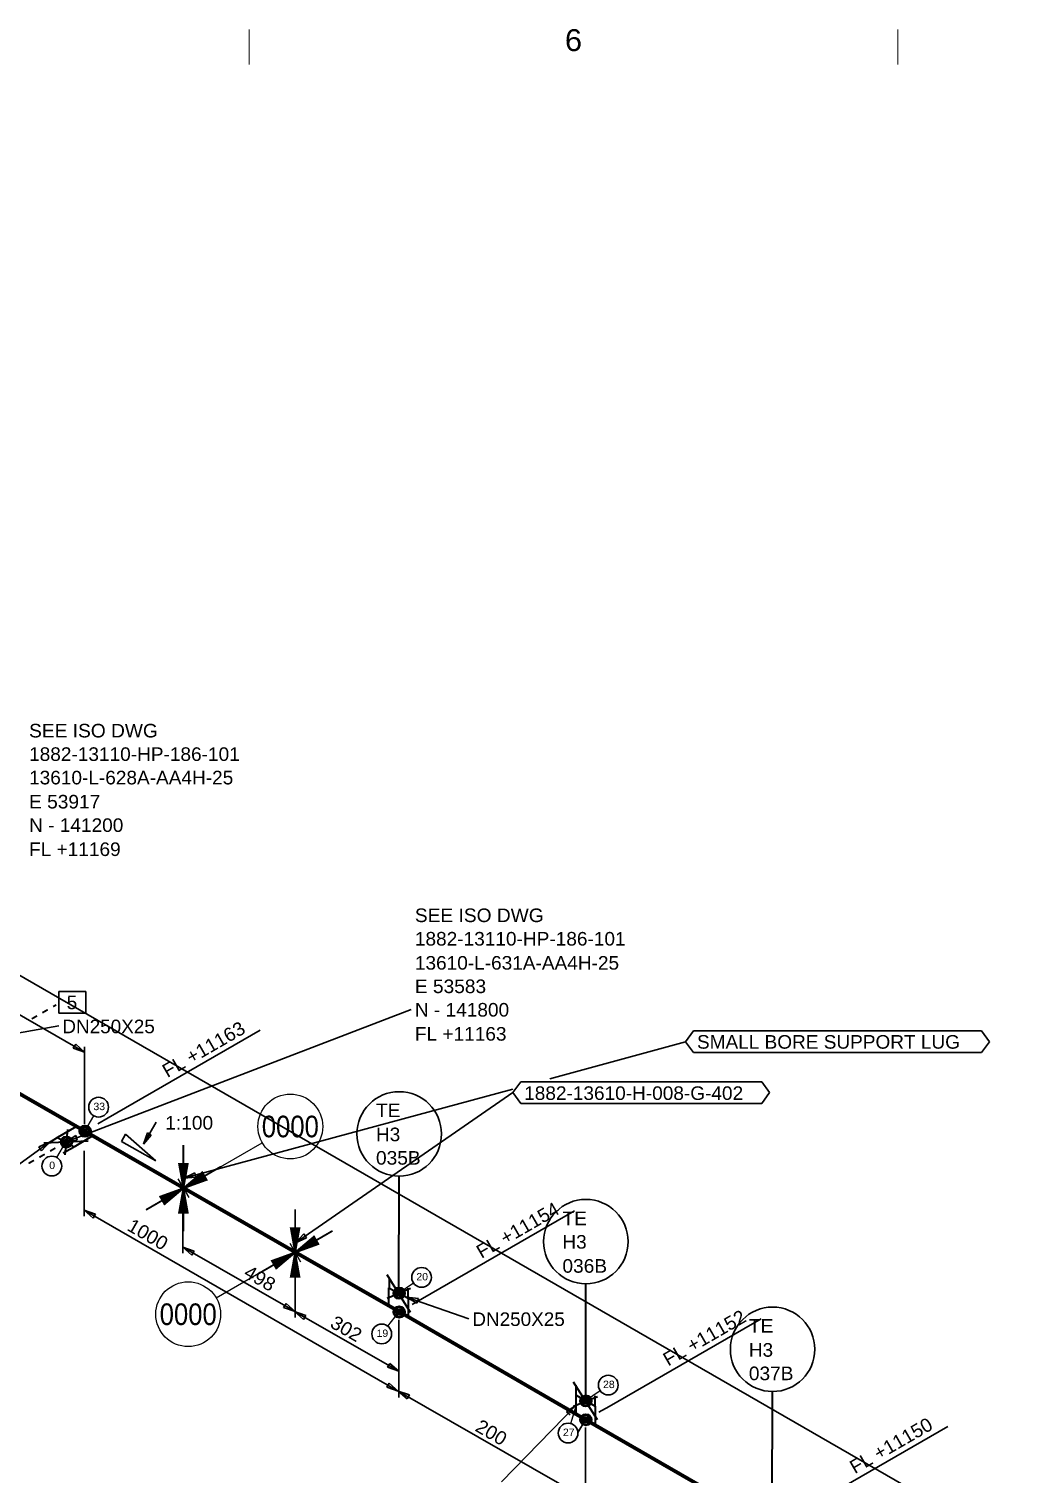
# Model space of a CAD drawing. Header units: inches. Extents: x 18 to 823, y 11 to 584.
# Drawn here: x 171.2 to 330.6, y 348.9 to 582.9 of the extents above; entities that cross this region are included whole.
import ezdxf
from ezdxf.enums import TextEntityAlignment as Align

# ---------------------------------------------------------------- set-up
doc = ezdxf.new("R2010")
doc.units = ezdxf.units.IN
doc.header["$MEASUREMENT"] = 0
for name, color, linetype in [('ACESP3D', 7, 'Continuous'), ('AD1', 7, 'Continuous'), ('AD2', 7, 'Continuous'), ('BG 0 -1', 7, 'Continuous'), ('DIMLINES', 7, 'Continuous'), ('DIMTEXT', 7, 'Continuous'), ('FITTINGS', 7, 'Continuous'), ('FRAME', 7, 'Continuous'), ('ISOTEXT', 7, 'Continuous'), ('NODE', 7, 'Continuous'), ('PIPE', 7, 'Continuous'), ('SUPP', 7, 'Continuous'), ('WELDS', 7, 'Continuous')]:
    doc.layers.add(name, color=color, linetype=linetype)
doc.styles.add('Arial', font='arial.ttf')

msp = doc.modelspace()

# ---------------------------------------------------------------- linework, layer by layer
for centre in [(196.2, 395.2), (214.3, 384.8)]:
    msp.add_circle(centre, 0.25)
at = {"layer": 'ACESP3D', "color": 5, "const_width": 0.6}
for points in [[(196.3, 395.2), (180.3, 404.4)], [(214.4, 384.8), (196.3, 395.2)], [(231.2, 375.2), (214.4, 384.8)]]:
    msp.add_lwpolyline(points, dxfattribs=at)
at = {"layer": 'AD1', "color": 7, "linetype": 'Continuous', "lineweight": 30}
for p, q in [((180.12, 391.64), (181.96, 391)), ((181.56, 390.36), (180.12, 391.64)), ((196.12, 385.64), (197.96, 385)), ((197.56, 384.36), (196.12, 385.64)), ((214.2, 375.24), (216.04, 374.6)), ((215.64, 373.96), (214.2, 375.24)), ((231, 362.36), (232.84, 361.72)), ((232.44, 361.08), (231, 362.36))]:
    msp.add_line(p, q, dxfattribs=at)
at = {"layer": 'AD2', "color": 7, "linetype": 'Continuous', "lineweight": 30}
for p, q in [((180.2, 417.24), (178.36, 417.88)), ((178.76, 418.52), (180.2, 417.24)), ((214.28, 375.24), (212.44, 375.88)), ((212.84, 376.52), (214.28, 375.24)), ((231.08, 365.56), (229.24, 366.2)), ((229.64, 366.84), (231.08, 365.56)), ((231, 362.36), (229.16, 363)), ((229.56, 363.64), (231, 362.36))]:
    msp.add_line(p, q, dxfattribs=at)
at = {"layer": 'BG 0 -1', "color": 7, "linetype": 'Continuous', "lineweight": 9}
for p, q in [((206.83, 577.17), (206.83, 582.83)), ((311.95, 577.17), (311.95, 582.83))]:
    msp.add_line(p, q, dxfattribs=at)
at = {"layer": 'DIM', "color": 7, "linetype": 'Continuous', "lineweight": 30}
for p, q in [((184.04, 406.6), (208.66, 420.8)), ((234.92, 377.32), (259.54, 391.52)), ((265.16, 359.88), (289.78, 374.08)), ((295.4, 342.44), (320.02, 356.64))]:
    msp.add_line(p, q, dxfattribs=at)
at = {"layer": 'DIMLINES', "color": 7, "linetype": 'Continuous', "lineweight": 30}
for p, q in [((178.36, 417.88), (178.76, 418.52)), ((180.2, 418.12), (180.2, 405.56)), ((182.36, 405.64), (184.04, 406.6)), ((180.12, 390.68), (180.12, 401.24)), ((181.96, 391), (181.56, 390.36)), ((196.12, 384.68), (196.12, 392.04)), ((197.96, 385), (197.56, 384.36)), ((214.28, 374.28), (214.28, 381.64)), ((233.24, 376.36), (234.92, 377.32)), ((212.44, 375.88), (212.84, 376.52)), ((216.04, 374.6), (215.64, 373.96)), ((231.08, 361.32), (231.08, 373.88)), ((229.24, 366.2), (229.64, 366.84)), ((229.16, 363), (229.56, 363.64)), ((232.84, 361.72), (232.44, 361.08)), ((263.48, 358.92), (265.16, 359.88)), ((261.32, 343.88), (261.32, 356.44))]:
    msp.add_line(p, q, dxfattribs=at)
at = {"layer": 'DL', "color": 7, "linetype": 'Continuous', "lineweight": 30}
for p, q in [((72.44, 485.72), (523.88, 225.56)), ((159.96, 428.84), (180.2, 417.24)), ((180.12, 391.64), (231, 362.36)), ((196.12, 385.64), (214.28, 375.24)), ((214.2, 375.24), (231.08, 365.56)), ((231, 362.36), (261.24, 345))]:
    msp.add_line(p, q, dxfattribs=at)
at = {"layer": 'FITTINGS', "color": 2, "linetype": 'Continuous', "lineweight": 35}
for p, q in [((178.9, 405.2), (175.8, 403.4)), ((180.2, 404.4), (178.9, 405.2)), ((175.8, 403.4), (174.2, 402.4)), ((175.8, 403.4), (178.5, 401.9)), ((178.5, 401.9), (181.5, 403.7)), ((181.5, 403.7), (180.2, 404.4)), ((178.4, 401.8), (176.7, 400.9)), ((229.6, 379), (229.6, 380.7)), ((229.5, 376), (229.5, 379.1)), ((229.5, 379.1), (232.6, 377.4)), ((232.6, 377.4), (232.6, 379)), ((232.6, 377.4), (232.6, 374.2)), ((231.1, 375.1), (229.5, 376)), ((232.6, 374.2), (231.1, 375.1)), ((259.8, 361.6), (259.8, 363.3)), ((259.8, 358.6), (259.8, 361.7)), ((259.8, 361.7), (262.9, 359.9)), ((262.9, 359.9), (262.9, 361.6)), ((261.4, 357.7), (259.8, 358.6)), ((262.9, 359.9), (262.9, 356.8)), ((262.9, 356.8), (261.4, 357.7))]:
    msp.add_line(p, q, dxfattribs=at)
at = {"layer": 'FRAME', "color": 2, "linetype": 'Continuous', "lineweight": 30}
for p, q in [((186.2, 402.76), (186.84, 403.96)), ((191.72, 399.64), (186.2, 402.76)), ((186.84, 403.96), (191.72, 399.64))]:
    msp.add_line(p, q, dxfattribs=at)
at = {"layer": 'INSTNO', "color": 7, "linetype": 'Continuous', "lineweight": 35}
for p, q in [((231.1, 378.2), (231.14, 397.16)), ((261.4, 360.7), (261.4, 379.72)), ((291.6, 343.3), (291.63, 362.28))]:
    msp.add_line(p, q, dxfattribs=at)
at = {"layer": 'INSTNO', "color": 4, "linetype": 'Continuous', "lineweight": 30}
for centre in [(231.16, 404), (261.4, 386.56), (291.64, 369.12)]:
    msp.add_circle(centre, 6.84, dxfattribs=at)
at = {"layer": 'ISOTEXT', "color": 7, "linetype": 'Continuous', "lineweight": 30}
for p, q in [((177.08, 402.68), (233.08, 424.12)), ((162.84, 419.16), (176.01, 421.48)), ((255.56, 412.92), (277.56, 418.92)), ((278.84, 420.68), (277.56, 418.92)), ((277.56, 418.92), (278.84, 417.16)), ((325.48, 420.68), (278.84, 420.68)), ((326.76, 418.92), (325.48, 420.68)), ((325.48, 417.16), (326.76, 418.92)), ((278.84, 417.16), (325.48, 417.16)), ((250.84, 412.44), (249.56, 410.68)), ((289.88, 412.44), (250.84, 412.44)), ((291.16, 410.68), (289.88, 412.44)), ((196.28, 396.84), (249.56, 411.24)), ((214.36, 386.36), (249.56, 410.68)), ((249.56, 410.68), (250.84, 408.92)), ((289.88, 408.92), (291.16, 410.68)), ((250.84, 408.92), (289.88, 408.92)), ((189.72, 402.36), (191.8, 405.88)), ((162.17, 393.67), (174.52, 402.68)), ((172.76, 401.88), (174.52, 402.68)), ((174.52, 402.68), (173.24, 401.24)), ((177.08, 402.68), (178.76, 403.72)), ((179, 403), (177.08, 402.68)), ((178.76, 403.72), (179, 403)), ((189.72, 402.36), (190.36, 404.2)), ((191, 403.8), (189.72, 402.36)), ((190.36, 404.2), (191, 403.8)), ((173.24, 401.24), (172.76, 401.88)), ((196.28, 396.84), (198.04, 397.72)), ((198.2, 397), (196.28, 396.84)), ((198.04, 397.72), (198.2, 397)), ((214.36, 386.36), (215.72, 387.8)), ((216.12, 387.16), (214.36, 386.36)), ((215.72, 387.8), (216.12, 387.16)), ((232.36, 377.56), (242.44, 374.04)), ((232.36, 377.56), (234.28, 377.32)), ((234.04, 376.6), (232.36, 377.56)), ((234.28, 377.32), (234.04, 376.6)), ((247.72, 347.64), (259.88, 360.12)), ((258.28, 359), (259.88, 360.12)), ((258.84, 358.52), (258.28, 359)), ((260.12, 355.64), (261.32, 357.72))]:
    msp.add_line(p, q, dxfattribs=at)
at = {"layer": 'ITEMPOS', "color": 7, "linetype": 'Continuous', "lineweight": 30}
for p, q in [((180.41, 427.08), (176.01, 427.08)), ((176.01, 427.08), (176.01, 423.56)), ((180.41, 423.56), (180.41, 427.08)), ((176.01, 423.56), (180.41, 423.56))]:
    msp.add_line(p, q, dxfattribs=at)
at = {"layer": 'NODE', "color": 7}
for p, q in [((196.2, 395.2), (208.97, 402.58)), ((214.3, 384.8), (201.53, 377.42))]:
    msp.add_line(p, q, dxfattribs=at)
at = {"layer": 'NODE', "color": 6}
for centre in [(213.52, 405.2), (196.98, 374.8)]:
    msp.add_circle(centre, 5.25, dxfattribs=at)
at = {"layer": 'PIPE', "color": 2, "const_width": 0.3}
for points in [[(173.36, 423.62), (174.23, 424.12)], [(175.1, 424.61), (175.6, 424.9)], [(171.63, 422.63), (172.5, 423.12)], [(177.2, 402.7), (176.33, 402.2)], [(173.73, 400.71), (172.86, 400.21)], [(175.46, 401.71), (174.6, 401.21)], [(171.99, 399.72), (171.12, 399.22)]]:
    msp.add_lwpolyline(points, dxfattribs=at)
at = {"layer": 'PIPE', "color": 5, "const_width": 0.6}
for points in [[(180.3, 404.4), (160.1, 416)], [(261.4, 357.7), (231.2, 375.2)], [(291.6, 340.3), (261.4, 357.7)]]:
    msp.add_lwpolyline(points, dxfattribs=at)
at = {"layer": 'SUPP', "color": 7}
for p, q in [((197.6, 396), (194.8, 394.4)), ((195.32, 396.71), (197.08, 393.69)), ((213.42, 386.31), (215.18, 383.29)), ((215.7, 385.6), (212.9, 384))]:
    msp.add_line(p, q, dxfattribs=at)
at = {"layer": 'SUPP', "color": 4, "const_width": 0.3}
for points in [[(196.2, 395.45), (196.2, 402.2)], [(196.42, 395.33), (202.26, 398.7)], [(195.98, 395.08), (190.14, 391.7)], [(196.2, 394.95), (196.2, 388.2)], [(214.3, 385.05), (214.3, 391.8)], [(214.52, 384.92), (220.36, 388.3)], [(214.08, 384.67), (208.24, 381.3)], [(214.3, 384.55), (214.3, 377.8)]]:
    msp.add_lwpolyline(points, dxfattribs=at)
for points in [[(196.2, 395.2), (196.9, 399.14), (195.5, 399.14), (196.2, 395.2)], [(196.2, 395.73), (196.76, 398.88), (195.64, 398.88), (196.2, 395.73)], [(196.2, 395.2), (199.96, 396.56), (199.26, 397.78), (196.2, 395.2)], [(196.2, 396.25), (196.62, 398.61), (195.78, 398.61), (196.2, 396.25)], [(196.2, 396.78), (196.48, 398.35), (195.92, 398.35), (196.2, 396.78)], [(196.2, 397.3), (196.34, 398.09), (196.06, 398.09), (196.2, 397.3)], [(196.2, 395.2), (192.44, 393.84), (193.14, 392.62), (196.2, 395.2)], [(196.2, 395.2), (195.5, 391.26), (196.9, 391.26), (196.2, 395.2)], [(196.2, 394.67), (195.64, 391.52), (196.76, 391.52), (196.2, 394.67)], [(196.65, 395.46), (199.66, 396.55), (199.1, 397.52), (196.65, 395.46)], [(197.11, 395.73), (199.37, 396.54), (198.95, 397.27), (197.11, 395.73)], [(197.56, 395.99), (199.07, 396.53), (198.79, 397.02), (197.56, 395.99)], [(198.02, 396.25), (198.77, 396.52), (198.63, 396.77), (198.02, 396.25)], [(195.75, 394.94), (192.74, 393.85), (193.3, 392.88), (195.75, 394.94)], [(195.29, 394.67), (193.03, 393.86), (193.45, 393.13), (195.29, 394.67)], [(194.84, 394.41), (193.33, 393.87), (193.61, 393.38), (194.84, 394.41)], [(194.38, 394.15), (193.63, 393.88), (193.77, 393.63), (194.38, 394.15)], [(196.2, 394.15), (195.78, 391.79), (196.62, 391.79), (196.2, 394.15)], [(196.2, 393.62), (195.92, 392.05), (196.48, 392.05), (196.2, 393.62)], [(196.2, 393.1), (196.06, 392.31), (196.34, 392.31), (196.2, 393.1)], [(214.3, 384.8), (215, 388.74), (213.6, 388.74), (214.3, 384.8)], [(214.3, 385.33), (214.86, 388.48), (213.74, 388.48), (214.3, 385.33)], [(214.3, 384.8), (218.06, 386.16), (217.36, 387.38), (214.3, 384.8)], [(214.3, 385.85), (214.72, 388.21), (213.88, 388.21), (214.3, 385.85)], [(214.3, 386.38), (214.58, 387.95), (214.02, 387.95), (214.3, 386.38)], [(214.3, 386.9), (214.44, 387.69), (214.16, 387.69), (214.3, 386.9)], [(214.75, 385.06), (217.76, 386.15), (217.2, 387.12), (214.75, 385.06)], [(215.21, 385.33), (217.47, 386.14), (217.05, 386.87), (215.21, 385.33)], [(215.66, 385.59), (217.17, 386.13), (216.89, 386.62), (215.66, 385.59)], [(216.12, 385.85), (216.87, 386.12), (216.73, 386.37), (216.12, 385.85)], [(214.3, 384.8), (210.54, 383.44), (211.24, 382.22), (214.3, 384.8)], [(213.85, 384.54), (210.84, 383.45), (211.4, 382.48), (213.85, 384.54)], [(213.39, 384.27), (211.13, 383.46), (211.55, 382.73), (213.39, 384.27)], [(212.94, 384.01), (211.43, 383.47), (211.71, 382.98), (212.94, 384.01)], [(212.48, 383.75), (211.73, 383.48), (211.87, 383.23), (212.48, 383.75)], [(214.3, 384.8), (213.6, 380.86), (215, 380.86), (214.3, 384.8)], [(214.3, 384.27), (213.74, 381.12), (214.86, 381.12), (214.3, 384.27)], [(214.3, 383.75), (213.88, 381.39), (214.72, 381.39), (214.3, 383.75)], [(214.3, 383.22), (214.02, 381.65), (214.58, 381.65), (214.3, 383.22)], [(214.3, 382.7), (214.16, 381.91), (214.44, 381.91), (214.3, 382.7)]]:
    msp.add_lwpolyline(points, close=True, dxfattribs=at)
at = {"layer": 'WDC', "color": 7, "linetype": 'Continuous', "lineweight": 30}
for centre in [(182.47, 408.33), (174.89, 398.79), (234.78, 380.76), (228.33, 371.6), (265.02, 363.32), (258.52, 355.56)]:
    msp.add_circle(centre, 1.6, dxfattribs=at)
at = {"layer": 'WELDS', "color": 7, "linetype": 'Continuous', "lineweight": 35}
for p, q in [((180.8, 402.8), (173.6, 402.5)), ((177.4, 404.7), (177, 400.6)), ((233, 375.1), (229.2, 381.2)), ((229.2, 377.4), (233, 379)), ((263.3, 357.7), (259.4, 363.8)), ((259.4, 359.9), (263.3, 361.5))]:
    msp.add_line(p, q, dxfattribs=at)
for centre in [(180.28, 404.44), (180.28, 404.44), (177.24, 402.68), (177.24, 402.68), (231.16, 378.2), (231.16, 378.2), (231.16, 375.16), (231.16, 375.16), (261.4, 360.76), (261.4, 360.76), (261.4, 357.72), (261.4, 357.72)]:
    msp.add_circle(centre, 0.92, dxfattribs=at)
at = {"layer": 'WELDS', "color": 7}
for centre, radius in [((180.28, 404.44), 0.72), ((180.28, 404.44), 0.72), ((180.28, 404.44), 0.72), ((180.28, 404.44), 0.72), ((180.28, 404.44), 0.52), ((180.28, 404.44), 0.52), ((180.28, 404.44), 0.52), ((180.28, 404.44), 0.52), ((180.28, 404.44), 0.52), ((180.28, 404.44), 0.52), ((180.28, 404.44), 0.52), ((180.28, 404.44), 0.52), ((180.28, 404.44), 0.52), ((180.28, 404.44), 0.52), ((177.24, 402.68), 0.72), ((177.24, 402.68), 0.72), ((177.24, 402.68), 0.72), ((177.24, 402.68), 0.72), ((177.24, 402.68), 0.52), ((177.24, 402.68), 0.52), ((177.24, 402.68), 0.52), ((177.24, 402.68), 0.52), ((177.24, 402.68), 0.52), ((177.24, 402.68), 0.52), ((177.24, 402.68), 0.52), ((177.24, 402.68), 0.52), ((177.24, 402.68), 0.52), ((177.24, 402.68), 0.52), ((177.24, 402.68), 0.32), ((177.24, 402.68), 0.32), ((177.24, 402.68), 0.32), ((177.24, 402.68), 0.32), ((177.24, 402.68), 0.32), ((177.24, 402.68), 0.32), ((177.24, 402.68), 0.32), ((177.24, 402.68), 0.32), ((177.24, 402.68), 0.32), ((177.24, 402.68), 0.32), ((177.24, 402.68), 0.32), ((177.24, 402.68), 0.32), ((177.24, 402.68), 0.32), ((177.24, 402.68), 0.32), ((177.24, 402.68), 0.32), ((177.24, 402.68), 0.32), ((177.24, 402.68), 0.32), ((177.24, 402.68), 0.32), ((177.24, 402.68), 0.32), ((177.24, 402.68), 0.32), ((177.24, 402.68), 0.32), ((177.24, 402.68), 0.32), ((177.24, 402.68), 0.32), ((177.24, 402.68), 0.32), ((177.24, 402.68), 0.12), ((177.24, 402.68), 0.12), ((177.24, 402.68), 0.12), ((177.24, 402.68), 0.12), ((177.24, 402.68), 0.12), ((177.24, 402.68), 0.12), ((177.24, 402.68), 0.12), ((177.24, 402.68), 0.12), ((177.24, 402.68), 0.12), ((177.24, 402.68), 0.12), ((177.24, 402.68), 0.12), ((177.24, 402.68), 0.12), ((177.24, 402.68), 0.12), ((177.24, 402.68), 0.12), ((177.24, 402.68), 0.12), ((177.24, 402.68), 0.12), ((177.24, 402.68), 0.12), ((177.24, 402.68), 0.12), ((177.24, 402.68), 0.12), ((177.24, 402.68), 0.12), ((177.24, 402.68), 0.12), ((177.24, 402.68), 0.12), ((177.24, 402.68), 0.12), ((177.24, 402.68), 0.12), ((180.28, 404.44), 0.32), ((180.28, 404.44), 0.32), ((180.28, 404.44), 0.32), ((180.28, 404.44), 0.32), ((180.28, 404.44), 0.32), ((180.28, 404.44), 0.32), ((180.28, 404.44), 0.32), ((180.28, 404.44), 0.32), ((180.28, 404.44), 0.32), ((180.28, 404.44), 0.32), ((180.28, 404.44), 0.32), ((180.28, 404.44), 0.32), ((180.28, 404.44), 0.32), ((180.28, 404.44), 0.32), ((180.28, 404.44), 0.32), ((180.28, 404.44), 0.32), ((180.28, 404.44), 0.32), ((180.28, 404.44), 0.32), ((180.28, 404.44), 0.32), ((180.28, 404.44), 0.32), ((180.28, 404.44), 0.32), ((180.28, 404.44), 0.32), ((180.28, 404.44), 0.32), ((180.28, 404.44), 0.32), ((180.28, 404.44), 0.12), ((180.28, 404.44), 0.12), ((180.28, 404.44), 0.12), ((180.28, 404.44), 0.12), ((180.28, 404.44), 0.12), ((180.28, 404.44), 0.12), ((180.28, 404.44), 0.12), ((180.28, 404.44), 0.12), ((180.28, 404.44), 0.12), ((180.28, 404.44), 0.12), ((180.28, 404.44), 0.12), ((180.28, 404.44), 0.12), ((180.28, 404.44), 0.12), ((180.28, 404.44), 0.12), ((180.28, 404.44), 0.12), ((180.28, 404.44), 0.12), ((180.28, 404.44), 0.12), ((180.28, 404.44), 0.12), ((180.28, 404.44), 0.12), ((180.28, 404.44), 0.12), ((180.28, 404.44), 0.12), ((180.28, 404.44), 0.12), ((180.28, 404.44), 0.12), ((180.28, 404.44), 0.12), ((231.16, 378.2), 0.72), ((231.16, 378.2), 0.72), ((231.16, 378.2), 0.72), ((231.16, 378.2), 0.72), ((231.16, 378.2), 0.52), ((231.16, 378.2), 0.52), ((231.16, 378.2), 0.52), ((231.16, 378.2), 0.52), ((231.16, 378.2), 0.52), ((231.16, 378.2), 0.52), ((231.16, 378.2), 0.52), ((231.16, 378.2), 0.52), ((231.16, 378.2), 0.52), ((231.16, 378.2), 0.52), ((231.16, 378.2), 0.32), ((231.16, 378.2), 0.32), ((231.16, 378.2), 0.32), ((231.16, 378.2), 0.32), ((231.16, 378.2), 0.32), ((231.16, 378.2), 0.32), ((231.16, 378.2), 0.32), ((231.16, 378.2), 0.32), ((231.16, 378.2), 0.32), ((231.16, 378.2), 0.32), ((231.16, 378.2), 0.32), ((231.16, 378.2), 0.32), ((231.16, 378.2), 0.32), ((231.16, 378.2), 0.32), ((231.16, 378.2), 0.32), ((231.16, 378.2), 0.32), ((231.16, 378.2), 0.32), ((231.16, 378.2), 0.32), ((231.16, 378.2), 0.32), ((231.16, 378.2), 0.32), ((231.16, 378.2), 0.32), ((231.16, 378.2), 0.32), ((231.16, 378.2), 0.32), ((231.16, 378.2), 0.32), ((231.16, 378.2), 0.12), ((231.16, 378.2), 0.12), ((231.16, 378.2), 0.12), ((231.16, 378.2), 0.12), ((231.16, 378.2), 0.12), ((231.16, 378.2), 0.12), ((231.16, 378.2), 0.12), ((231.16, 378.2), 0.12), ((231.16, 378.2), 0.12), ((231.16, 378.2), 0.12), ((231.16, 378.2), 0.12), ((231.16, 378.2), 0.12), ((231.16, 378.2), 0.12), ((231.16, 378.2), 0.12), ((231.16, 378.2), 0.12), ((231.16, 378.2), 0.12), ((231.16, 378.2), 0.12), ((231.16, 378.2), 0.12), ((231.16, 378.2), 0.12), ((231.16, 378.2), 0.12), ((231.16, 378.2), 0.12), ((231.16, 378.2), 0.12), ((231.16, 378.2), 0.12), ((231.16, 378.2), 0.12), ((231.16, 375.16), 0.72), ((231.16, 375.16), 0.72), ((231.16, 375.16), 0.72), ((231.16, 375.16), 0.72), ((231.16, 375.16), 0.52), ((231.16, 375.16), 0.52), ((231.16, 375.16), 0.52), ((231.16, 375.16), 0.52), ((231.16, 375.16), 0.52), ((231.16, 375.16), 0.52), ((231.16, 375.16), 0.52), ((231.16, 375.16), 0.52), ((231.16, 375.16), 0.52), ((231.16, 375.16), 0.52), ((231.16, 375.16), 0.32), ((231.16, 375.16), 0.32), ((231.16, 375.16), 0.32), ((231.16, 375.16), 0.32), ((231.16, 375.16), 0.32), ((231.16, 375.16), 0.32), ((231.16, 375.16), 0.32), ((231.16, 375.16), 0.32), ((231.16, 375.16), 0.32), ((231.16, 375.16), 0.32), ((231.16, 375.16), 0.32), ((231.16, 375.16), 0.32), ((231.16, 375.16), 0.32), ((231.16, 375.16), 0.32), ((231.16, 375.16), 0.32), ((231.16, 375.16), 0.32), ((231.16, 375.16), 0.32), ((231.16, 375.16), 0.32), ((231.16, 375.16), 0.32), ((231.16, 375.16), 0.32), ((231.16, 375.16), 0.32), ((231.16, 375.16), 0.32), ((231.16, 375.16), 0.32), ((231.16, 375.16), 0.32), ((231.16, 375.16), 0.12), ((231.16, 375.16), 0.12), ((231.16, 375.16), 0.12), ((231.16, 375.16), 0.12), ((231.16, 375.16), 0.12), ((231.16, 375.16), 0.12), ((231.16, 375.16), 0.12), ((231.16, 375.16), 0.12), ((231.16, 375.16), 0.12), ((231.16, 375.16), 0.12), ((231.16, 375.16), 0.12), ((231.16, 375.16), 0.12), ((231.16, 375.16), 0.12), ((231.16, 375.16), 0.12), ((231.16, 375.16), 0.12), ((231.16, 375.16), 0.12), ((231.16, 375.16), 0.12), ((231.16, 375.16), 0.12), ((231.16, 375.16), 0.12), ((231.16, 375.16), 0.12), ((231.16, 375.16), 0.12), ((231.16, 375.16), 0.12), ((231.16, 375.16), 0.12), ((231.16, 375.16), 0.12), ((261.4, 360.76), 0.72), ((261.4, 360.76), 0.72), ((261.4, 360.76), 0.72), ((261.4, 360.76), 0.72), ((261.4, 360.76), 0.52), ((261.4, 360.76), 0.52), ((261.4, 360.76), 0.52), ((261.4, 360.76), 0.52), ((261.4, 360.76), 0.52), ((261.4, 360.76), 0.52), ((261.4, 360.76), 0.52), ((261.4, 360.76), 0.52), ((261.4, 360.76), 0.52), ((261.4, 360.76), 0.52), ((261.4, 360.76), 0.32), ((261.4, 360.76), 0.32), ((261.4, 360.76), 0.32), ((261.4, 360.76), 0.32), ((261.4, 360.76), 0.32), ((261.4, 360.76), 0.32), ((261.4, 360.76), 0.32), ((261.4, 360.76), 0.32), ((261.4, 360.76), 0.32), ((261.4, 360.76), 0.32), ((261.4, 360.76), 0.32), ((261.4, 360.76), 0.32), ((261.4, 360.76), 0.32), ((261.4, 360.76), 0.32), ((261.4, 360.76), 0.32), ((261.4, 360.76), 0.32), ((261.4, 360.76), 0.32), ((261.4, 360.76), 0.32), ((261.4, 360.76), 0.32), ((261.4, 360.76), 0.32), ((261.4, 360.76), 0.32), ((261.4, 360.76), 0.32), ((261.4, 360.76), 0.32), ((261.4, 360.76), 0.32), ((261.4, 360.76), 0.12), ((261.4, 360.76), 0.12), ((261.4, 360.76), 0.12), ((261.4, 360.76), 0.12), ((261.4, 360.76), 0.12), ((261.4, 360.76), 0.12), ((261.4, 360.76), 0.12), ((261.4, 360.76), 0.12), ((261.4, 360.76), 0.12), ((261.4, 360.76), 0.12), ((261.4, 360.76), 0.12), ((261.4, 360.76), 0.12), ((261.4, 360.76), 0.12), ((261.4, 360.76), 0.12), ((261.4, 360.76), 0.12), ((261.4, 360.76), 0.12), ((261.4, 360.76), 0.12), ((261.4, 360.76), 0.12), ((261.4, 360.76), 0.12), ((261.4, 360.76), 0.12), ((261.4, 360.76), 0.12), ((261.4, 360.76), 0.12), ((261.4, 360.76), 0.12), ((261.4, 360.76), 0.12), ((261.4, 357.72), 0.72), ((261.4, 357.72), 0.72), ((261.4, 357.72), 0.72), ((261.4, 357.72), 0.72), ((261.4, 357.72), 0.52), ((261.4, 357.72), 0.52), ((261.4, 357.72), 0.52), ((261.4, 357.72), 0.52), ((261.4, 357.72), 0.52), ((261.4, 357.72), 0.52), ((261.4, 357.72), 0.52), ((261.4, 357.72), 0.52), ((261.4, 357.72), 0.52), ((261.4, 357.72), 0.52), ((261.4, 357.72), 0.32), ((261.4, 357.72), 0.32), ((261.4, 357.72), 0.32), ((261.4, 357.72), 0.32), ((261.4, 357.72), 0.32), ((261.4, 357.72), 0.32), ((261.4, 357.72), 0.32), ((261.4, 357.72), 0.32), ((261.4, 357.72), 0.32), ((261.4, 357.72), 0.32), ((261.4, 357.72), 0.32), ((261.4, 357.72), 0.32), ((261.4, 357.72), 0.32), ((261.4, 357.72), 0.32), ((261.4, 357.72), 0.32), ((261.4, 357.72), 0.32), ((261.4, 357.72), 0.32), ((261.4, 357.72), 0.32), ((261.4, 357.72), 0.32), ((261.4, 357.72), 0.32), ((261.4, 357.72), 0.32), ((261.4, 357.72), 0.32), ((261.4, 357.72), 0.32), ((261.4, 357.72), 0.32), ((261.4, 357.72), 0.12), ((261.4, 357.72), 0.12), ((261.4, 357.72), 0.12), ((261.4, 357.72), 0.12), ((261.4, 357.72), 0.12), ((261.4, 357.72), 0.12), ((261.4, 357.72), 0.12), ((261.4, 357.72), 0.12), ((261.4, 357.72), 0.12), ((261.4, 357.72), 0.12), ((261.4, 357.72), 0.12), ((261.4, 357.72), 0.12), ((261.4, 357.72), 0.12), ((261.4, 357.72), 0.12), ((261.4, 357.72), 0.12), ((261.4, 357.72), 0.12), ((261.4, 357.72), 0.12), ((261.4, 357.72), 0.12), ((261.4, 357.72), 0.12), ((261.4, 357.72), 0.12), ((261.4, 357.72), 0.12), ((261.4, 357.72), 0.12), ((261.4, 357.72), 0.12), ((261.4, 357.72), 0.12)]:
    msp.add_circle(centre, radius, dxfattribs=at)
at = {"layer": 'WL', "color": 7}
for p, q in [((181.66, 406.94), (180.2, 404.44)), ((175.7, 400.18), (177.16, 402.68)), ((233.47, 379.85), (231.08, 378.2)), ((229.31, 372.86), (231.08, 375.16)), ((263.71, 362.41), (261.32, 360.76)), ((258.98, 357.09), (259.88, 360.12))]:
    msp.add_line(p, q, dxfattribs=at)

# ---------------------------------------------------------------- texts
at = {"layer": 'BG 0 -1', "color": 7, "style": 'Arial', "width": 1.008516}
msp.add_text('6', height=3.54, dxfattribs=at).set_placement((259.39, 581.12), align=Align.MIDDLE)
at = {"layer": 'CP', "color": 2, "style": 'Arial', "width": 1.008516}
msp.add_text('498', height=2.2, rotation=330.2008, dxfattribs=at).set_placement((205.81, 380.96))
at = {"layer": 'DIMTEXT', "color": 2, "style": 'Arial', "width": 1.008516}
for s, p in [('1000', (186.9, 388.5)), ('302', (219.8, 372.8)), ('200', (243.3, 356))]:
    msp.add_text(s, height=2.2, rotation=330, dxfattribs=at).set_placement(p)
at = {"layer": 'ELEDIT', "color": 2, "style": 'Arial', "width": 1.004042}
for s, p in [('FL +11163', (193.6, 413.04)), ('FL +11154', (244.48, 383.76)), ('FL +11152', (274.72, 366.32)), ('FL +11150', (304.96, 348.88))]:
    msp.add_text(s, height=2.2, rotation=29.9667, dxfattribs=at).set_placement(p)
at = {"layer": 'INSTNO', "color": 2, "style": 'Arial'}
for s, width, p in [('TE', 1.011406, (227.4, 406.72)), ('H3', 0.99922, (227.4, 402.82)), ('035B', 1.007244, (227.4, 399.02)), ('TE', 1.011406, (257.6, 389.22)), ('H3', 0.99922, (257.6, 385.42)), ('036B', 1.007244, (257.6, 381.52)), ('TE', 1.011406, (287.8, 371.82)), ('H3', 0.99922, (287.8, 367.92)), ('037B', 1.007244, (287.8, 364.12))]:
    msp.add_text(s, height=2.2, dxfattribs=dict(at, width=width)).set_placement(p)
at = {"layer": 'ISOTEXT', "color": 2, "style": 'Arial'}
for s, width, p in [('SEE ISO DWG', 1.00983, (171.2, 468.2)), ('1882-13110-HP-186-101', 1.003951, (171.2, 464.4)), ('13610-L-628A-AA4H-25', 1.003255, (171.2, 460.6)), ('E 53917', 1.007719, (171.2, 456.7)), ('N - 141200', 1.004313, (171.2, 452.9)), ('FL +11169', 1.004042, (171.2, 449)), ('SEE ISO DWG', 1.00983, (233.7, 438.3)), ('1882-13110-HP-186-101', 1.003951, (233.7, 434.5)), ('13610-L-631A-AA4H-25', 1.003255, (233.7, 430.6)), ('E 53583', 1.007719, (233.7, 426.8)), ('N - 141800', 1.004313, (233.7, 423)), ('FL +11163', 1.004042, (233.7, 419.1)), ('SMALL BORE SUPPORT LUG', 1.0017, (279.4, 417.8)), ('1882-13610-H-008-G-402', 1.003095, (251.4, 409.5)), (' 1:100', 1.008516, (192.4, 404.7)), ('DN250X25', 0.996682, (243, 372.9))]:
    msp.add_text(s, height=2.2, dxfattribs=dict(at, width=width)).set_placement(p)
at = {"layer": 'ITEMPOS', "color": 2, "style": 'Arial'}
for s, width, p in [('5', 1.008516, (177.29, 424.2)), ('DN250X25', 0.996682, (176.59, 420.3))]:
    msp.add_text(s, height=2.2, dxfattribs=dict(at, width=width)).set_placement(p)
at = {"layer": 'NODE', "color": 6, "style": 'ARIAL', "width": 0.85}
for p in [(213.52, 405.2), (196.98, 374.8)]:
    msp.add_text('0000', height=3.5, dxfattribs=at).set_placement(p, align=Align.MIDDLE)
at = {"layer": 'WDT', "color": 2, "style": 'Arial', "width": 1.008516}
for s, p in [('33', (181.63, 407.85)), ('20', (233.94, 380.28)), ('19', (227.49, 371.12)), ('28', (264.18, 362.84)), ('27', (257.68, 355.08))]:
    msp.add_text(s, height=1.2, dxfattribs=at).set_placement(p)
at = {"layer": 'WDT', "color": 1, "style": 'Arial', "width": 1.008516}
msp.add_text('0', height=1.2, dxfattribs=at).set_placement((174.47, 398.31))

doc.saveas('drawing.dxf')
